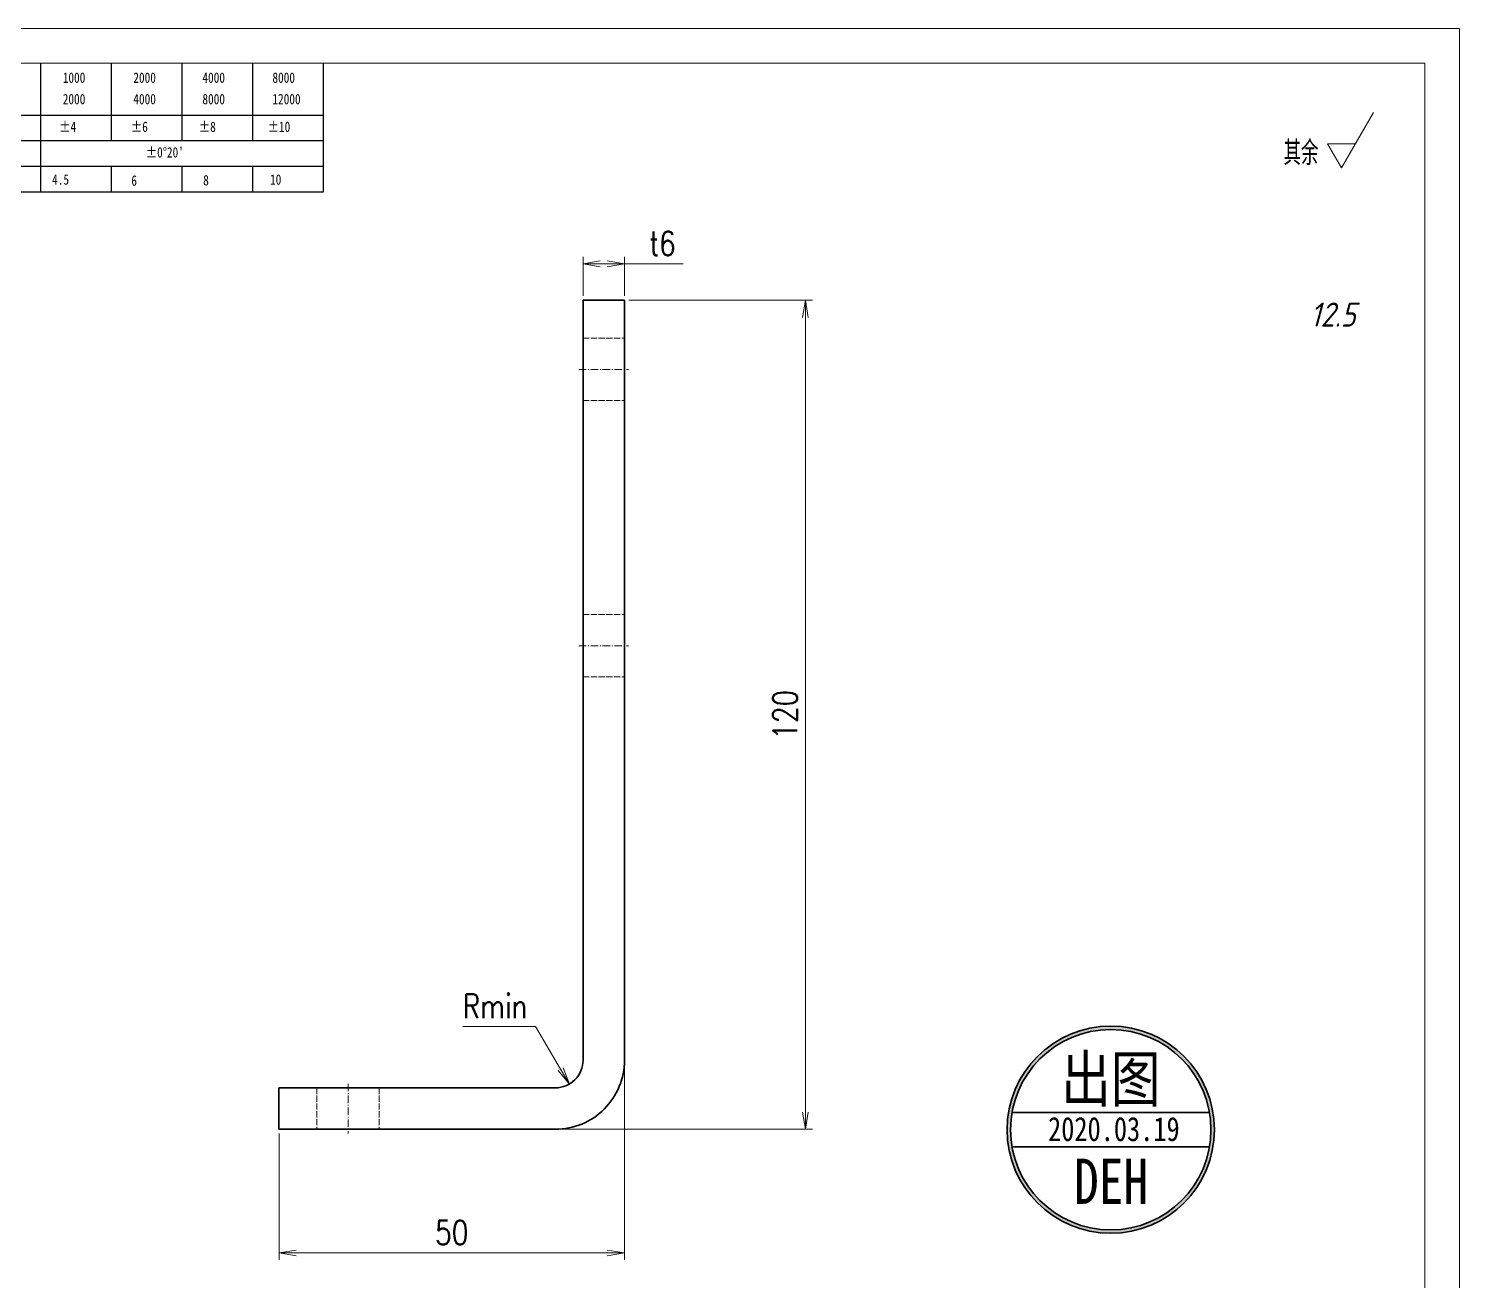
# Model space of a CAD drawing. Header units: millimetres. Extents: x -52562 to 104182, y -50696 to 39826.
# Drawn here: x -50117.8 to -49910.8, y 38990.6 to 39171.8 of the extents above; entities that cross this region are included whole.
import ezdxf
from ezdxf.enums import TextEntityAlignment as Align

# ---------------------------------------------------------------- set-up
doc = ezdxf.new("R2010")
doc.units = ezdxf.units.MM
doc.header["$LTSCALE"] = 0.5
for name, pattern in [('DASHDOT', [18.5, 12, -3, 0.5, -3]), ('DASHED', [15, 12, -3]), ('DOT2', [0.125, 0, -0.125])]:
    doc.linetypes.add(name, pattern=pattern)
for name, color, linetype, lineweight in [('印章专用-出图', 1, 'Continuous', 80), ('图框', 7, 'Continuous', 18), ('标注线', 3, 'Continuous', 18)]:
    doc.layers.add(name, color=color, linetype=linetype, lineweight=lineweight)
doc.layers.add('图\\M+19E79\\M+195B6\\M+18E9A', color=7, linetype='Continuous')
doc.layers.add('打印', color=7, linetype='Continuous', lineweight=15, plot=False)
doc.layers.add('打印-禁用', color=7, linetype='Continuous', lineweight=15, plot=False)
doc.styles.add('DIM', font='romans.shx', dxfattribs={"width": 0.8, "bigfont": 'bigfont.shx'})
doc.styles.add('国标', font='simfang.ttf', dxfattribs={"width": 0.8})
doc.styles.add('机械长仿宋', font='gbenor.shx', dxfattribs={"height": 1, "bigfont": 'gbcbig.shx'})
doc.dimstyles.new('DEH 1-1$0', dxfattribs={"dimtxt": 3.5, "dimasz": 2.5, "dimexe": 1, "dimexo": 0.625, "dimgap": 1.2, "dimtad": 1, "dimzin": 9, "dimdsep": 46, "dimtxsty": 'DIM', "dimblk": 'OPEN', "dimcen": 0, "dimclrd": 8, "dimclre": 8, "dimclrt": 2, "dimazin": 2, "dimtfac": 0.5, "dimtmove": 0, "dimatfit": 3, "dimldrblk": 'OPEN', "dimfxl": 0, "dimtolj": 2, "dimlwd": 18, "dimlwe": 18, "dimarcsym": 0})
doc.dimstyles.new('DEH 1-1$4', dxfattribs={"dimtxt": 3.5, "dimasz": 2.5, "dimexe": 1, "dimexo": 0.625, "dimgap": 1.2, "dimtad": 1, "dimtoh": 1, "dimdsep": 46, "dimtxsty": 'DIM', "dimblk": 'OPEN', "dimcen": 0, "dimclrd": 8, "dimclre": 8, "dimclrt": 2, "dimazin": 2, "dimtfac": 0.5, "dimtofl": 0, "dimtmove": 0, "dimatfit": 3, "dimldrblk": 'OPEN', "dimfxl": 0, "dimtolj": 2, "dimlwd": 18, "dimlwe": 18, "dimarcsym": 0})

# ---------------------------------------------------------------- blocks, each defined once
blk = doc.blocks.new('GZDEH零件A3图框V01版')
at = {"layer": '图\\M+19E79\\M+195B6\\M+18E9A', "color": 9}
for p, q in [((3072.2, -1561.98), (3072.2, -1554.46)), ((3082.42, -1561.98), (3082.42, -1554.46)), ((3092.64, -1561.98), (3092.64, -1554.46)), ((3102.86, -1561.98), (3102.86, -1554.46)), ((3113.09, -1573.08), (3113.09, -1554.46)), ((2996.09, -1561.98), (3113.09, -1561.98)), ((3072.2, -1573.08), (3072.2, -1561.98)), ((3082.42, -1565.68), (3082.42, -1561.98)), ((3092.64, -1565.68), (3092.64, -1561.98)), ((3102.86, -1565.68), (3102.86, -1561.98)), ((2996.09, -1565.68), (3113.09, -1565.68)), ((2996.09, -1569.38), (3113.09, -1569.38)), ((3082.42, -1573.08), (3082.42, -1569.48)), ((3092.64, -1573.08), (3092.64, -1569.38)), ((3102.86, -1573.08), (3102.86, -1569.38)), ((2990.09, -1573.08), (3113.09, -1573.08))]:
    blk.add_line(p, q, dxfattribs=at)
at = {"layer": '图框', "linetype": 'Continuous'}
for p, q in [((3272.49, -1554.46), (2882.49, -1554.46)), ((3272.49, -1832.96), (3272.49, -1554.46))]:
    blk.add_line(p, q, dxfattribs=at)
at = {"layer": '打印-禁用', "linetype": 'Continuous'}
for p, q in [((3277.49, -1549.46), (2857.49, -1549.46)), ((3277.49, -1846.46), (3277.49, -1549.46))]:
    blk.add_line(p, q, dxfattribs=at)
at = {"layer": '图\\M+19E79\\M+195B6\\M+18E9A', "color": 9, "style": '国标', "width": 0.8}
for s, p in [('1000', (3075.36, -1557.31)), ('2000', (3085.57, -1557.31)), ('4000', (3095.57, -1557.31)), ('8000', (3105.7, -1557.31)), ('2000', (3075.36, -1560.41)), ('4000', (3085.57, -1560.41)), ('8000', (3095.57, -1560.41)), ('12000', (3105.7, -1560.41)), ('±4', (3074.85, -1564.42)), ('±6', (3085.22, -1564.42)), ('±8', (3095.06, -1564.42)), ('±10', (3105.02, -1564.42)), ("±0%%D20'", (3087.38, -1568.12)), ('4.5', (3073.82, -1572.05)), ('6', (3085.28, -1572.19)), ('8', (3095.68, -1572.15)), ('10', (3105.36, -1572.06))]:
    blk.add_text(s, height=1.5, dxfattribs=at).set_placement(p)
blk = doc.blocks.new('DEH A3')
at = {"layer": '图框'}
blk.add_blockref('GZDEH零件A3图框V01版', (-2857.49, 1846.46), dxfattribs=at)
blk = doc.blocks.new('FINISHER_TR')
at = {"layer": '标注线'}
for p, q in [((0, 0), (4.62, 8)), ((-2.02, 3.5), (0, 0)), ((2.02, 3.5), (-2.02, 3.5))]:
    blk.add_line(p, q, dxfattribs=at)
at = {"layer": '标注线', "color": 2, "style": '机械长仿宋', "oblique": 15}
blk.add_attdef('0.0', text='', height=3.5, dxfattribs=at).set_placement((2.03, -24.04), align=Align.BOTTOM_RIGHT)
blk = doc.blocks.new('其余12.5')
at = {"layer": '标注线'}
blk.add_blockref('FINISHER_TR', (0, 0), dxfattribs=at).add_auto_attribs({'0.0': '12.5'})
at = {"layer": '标注线', "color": 7, "linetype": 'DOT2', "style": '机械长仿宋'}
blk.add_text('其余', height=3.5, dxfattribs=at).set_placement((-8.38, 0.4))
blk = doc.blocks.new('_Open')
at = {"color": 0, "linetype": 'ByBlock', "lineweight": -2}
for p, q in [((-1, 0.167), (0, 0)), ((-1, -0.167), (0, 0)), ((0, 0), (-1, 0))]:
    blk.add_line(p, q, dxfattribs=at)
blk = doc.blocks.new('*D21')
at = {"layer": 'Defpoints', "color": 0, "transparency": 16777216}
for p in [(-50031.6, 39024.29), (-50081.6, 39012.5), (-50031.6, 38994.6)]:
    blk.add_point(p, dxfattribs=at)
at = {"layer": '标注线', "color": 8, "lineweight": 18, "transparency": 16777216}
for p, q in [((-50031.6, 39023.66), (-50031.6, 38993.6)), ((-50081.6, 39011.87), (-50081.6, 38993.6)), ((-50079.1, 38994.6), (-50034.1, 38994.6))]:
    blk.add_line(p, q, dxfattribs=at)
at = {"layer": '标注线', "color": 8, "lineweight": 18, "transparency": 16777216, "xscale": 2.5, "yscale": 2.5, "zscale": 2.5, "rotation": 180}
blk.add_blockref('_Open', (-50081.6, 38994.6), dxfattribs=at)
at = {"layer": '标注线', "color": 8, "lineweight": 18, "transparency": 16777216, "xscale": 2.5, "yscale": 2.5, "zscale": 2.5}
blk.add_blockref('_Open', (-50031.6, 38994.6), dxfattribs=at)
at = {"layer": '标注线', "color": 2, "transparency": 16777216, "insert": (-50056.6, 38997.55), "char_height": 3.5, "attachment_point": 5, "style": 'DIM'}
blk.add_mtext('\\A2;50', dxfattribs=at)
blk = doc.blocks.new('*D22')
at = {"layer": 'Defpoints', "color": 0, "transparency": 16777216}
for p in [(-50031.6, 39132.5), (-50005.41, 39132.5), (-50041.6, 39012.5)]:
    blk.add_point(p, dxfattribs=at)
at = {"layer": '标注线', "color": 8, "lineweight": 18, "transparency": 16777216}
for p, q in [((-50030.98, 39132.5), (-50004.41, 39132.5)), ((-50005.41, 39015), (-50005.41, 39130)), ((-50040.98, 39012.5), (-50004.41, 39012.5))]:
    blk.add_line(p, q, dxfattribs=at)
at = {"layer": '标注线', "color": 8, "lineweight": 18, "transparency": 16777216, "xscale": 2.5, "yscale": 2.5, "zscale": 2.5}
for p, rotation in [((-50005.41, 39132.5), 90), ((-50005.41, 39012.5), 270)]:
    blk.add_blockref('_Open', p, dxfattribs=dict(at, rotation=rotation))
at = {"layer": '标注线', "color": 2, "transparency": 16777216, "insert": (-50008.36, 39072.5), "char_height": 3.5, "attachment_point": 5, "rotation": 90, "style": 'DIM'}
blk.add_mtext('\\A2;120', dxfattribs=at)
blk = doc.blocks.new('*D23')
at = {"layer": 'Defpoints', "color": 0, "transparency": 16777216}
for p in [(-50031.6, 39137.77), (-50037.6, 39132.5), (-50031.6, 39132.5)]:
    blk.add_point(p, dxfattribs=at)
at = {"layer": '标注线', "color": 8, "lineweight": 18, "transparency": 16777216}
for p, q in [((-50037.6, 39133.12), (-50037.6, 39138.77)), ((-50035.1, 39137.77), (-50034.1, 39137.77)), ((-50031.6, 39133.12), (-50031.6, 39138.77)), ((-50031.6, 39137.77), (-50023.1, 39137.77))]:
    blk.add_line(p, q, dxfattribs=at)
at = {"layer": '标注线', "color": 8, "lineweight": 18, "transparency": 16777216, "xscale": 2.5, "yscale": 2.5, "zscale": 2.5, "rotation": 180}
blk.add_blockref('_Open', (-50037.6, 39137.77), dxfattribs=at)
at = {"layer": '标注线', "color": 8, "lineweight": 18, "transparency": 16777216, "xscale": 2.5, "yscale": 2.5, "zscale": 2.5}
blk.add_blockref('_Open', (-50031.6, 39137.77), dxfattribs=at)
at = {"layer": '标注线', "color": 2, "transparency": 16777216, "insert": (-50026.1, 39140.72), "char_height": 3.5, "attachment_point": 5, "style": 'DIM'}
blk.add_mtext('\\A2;{\\Fromans,bigfont|c134;t}6', dxfattribs=at)
blk = doc.blocks.new('*D24')
at = {"layer": 'Defpoints', "color": 0, "transparency": 16777216}
for p in [(-50041.6, 39022.5), (-50039.58, 39019.05)]:
    blk.add_point(p, dxfattribs=at)
at = {"layer": '标注线', "color": 8, "lineweight": 18, "transparency": 16777216}
for p, q in [((-50055, 39027.36), (-50044.46, 39027.36)), ((-50044.46, 39027.36), (-50040.84, 39021.2))]:
    blk.add_line(p, q, dxfattribs=at)
at = {"layer": '标注线', "color": 8, "lineweight": 18, "transparency": 16777216, "xscale": 2.5, "yscale": 2.5, "zscale": 2.5, "rotation": 300.4628564784544}
blk.add_blockref('_Open', (-50039.58, 39019.05), dxfattribs=at)
at = {"layer": '标注线', "color": 2, "transparency": 16777216, "insert": (-50050.33, 39030.31), "char_height": 3.5, "attachment_point": 5, "style": 'DIM'}
blk.add_mtext('\\A2;{\\Fromans,bigfont|c134;Rmin}', dxfattribs=at)
blk = doc.blocks.new('出图章')
at = {"layer": '印章专用-出图'}
h = blk.add_hatch(color=256, dxfattribs=at)
h.paths.add_polyline_path([(15, 0, 1), (-15, 0, 1)])
h.paths.add_polyline_path([(14.5, 0, 1), (-14.5, 0, 1)], flags=16)
h.paths.add_polyline_path([(-7.31, -12.35), (7.41, -12.35), (7.41, -2.73), (-7.31, -2.73)], flags=8)
at = {"layer": '印章专用-出图', "lineweight": 35}
for p, q in [((-14.28, 2.5), (14.28, 2.5)), ((-14.28, -2.5), (14.28, -2.5))]:
    blk.add_line(p, q, dxfattribs=at)
for radius in [15, 14.5]:
    blk.add_circle((0, 0), radius, dxfattribs=at)
at = {"layer": '印章专用-出图', "color": 4, "style": '国标', "width": 0.8}
blk.add_text('DEH', height=6.562, dxfattribs=at).set_placement((0.05, -10.74), align=Align.CENTER)
at = {"layer": '印章专用-出图', "color": 3, "style": '国标', "width": 0.8}
blk.add_attdef('出图', text='', height=6.6, dxfattribs=at).set_placement((0, 7.35), align=Align.MIDDLE_CENTER)
at = {"layer": '印章专用-出图', "color": 2, "style": '国标', "width": 0.8}
blk.add_attdef('XXXX.XX.XX', text='', height=3.5, dxfattribs=at).set_placement((0.45, 0.1), align=Align.MIDDLE_CENTER)
blk = doc.blocks.new('YZ-CT')
at = {"layer": '印章专用-出图'}
blk.add_blockref('出图章', (0.63, 0), dxfattribs=at).add_auto_attribs({'出图': '出图', 'XXXX.XX.XX': '2020.03.19'})

msp = doc.modelspace()

# ---------------------------------------------------------------- linework, layer by layer
at = {"color": 7, "lineweight": 35, "ltscale": 0.15}
for p, q in [((-50037.603, 39132.497), (-50031.603, 39132.497)), ((-50081.603, 39012.497), (-50081.603, 39018.497))]:
    msp.add_line(p, q, dxfattribs=at)
at = {"color": 7, "lineweight": 35}
for p, q in [((-50037.603, 39022.497), (-50037.603, 39132.497)), ((-50031.603, 39132.497), (-50031.603, 39022.497)), ((-50081.603, 39018.497), (-50041.603, 39018.497)), ((-50041.603, 39012.497), (-50081.603, 39012.497))]:
    msp.add_line(p, q, dxfattribs=at)
at = {"color": 1, "linetype": 'DASHED', "lineweight": 13, "ltscale": 0.15}
for p, q in [((-50037.603, 39126.997), (-50031.603, 39126.997)), ((-50037.603, 39126.997), (-50031.603, 39126.997)), ((-50037.603, 39117.997), (-50031.603, 39117.997)), ((-50037.603, 39117.997), (-50031.603, 39117.997)), ((-50037.603, 39086.997), (-50031.603, 39086.997)), ((-50037.603, 39086.997), (-50031.603, 39086.997)), ((-50037.603, 39077.997), (-50031.603, 39077.997)), ((-50037.603, 39077.997), (-50031.603, 39077.997)), ((-50076.103, 39018.497), (-50076.103, 39012.497)), ((-50076.103, 39018.497), (-50076.103, 39012.497)), ((-50067.103, 39018.497), (-50067.103, 39012.497)), ((-50067.103, 39018.497), (-50067.103, 39012.497))]:
    msp.add_line(p, q, dxfattribs=at)
at = {"color": 2, "linetype": 'DASHDOT', "lineweight": 13, "ltscale": 0.179999}
for p, q in [((-50038.203, 39122.497), (-50031.003, 39122.497)), ((-50038.203, 39082.497), (-50031.003, 39082.497))]:
    msp.add_line(p, q, dxfattribs=at)
at = {"color": 2, "linetype": 'DASHDOT', "lineweight": 13, "ltscale": 0.180016}
msp.add_line((-50071.603, 39019.097), (-50071.603, 39011.897), dxfattribs=at)
at = {"color": 7, "lineweight": 35}
for radius in [4, 10]:
    msp.add_arc((-50041.603, 39022.497), radius, 270, 0.00001, dxfattribs=at)
at = {"layer": '打印'}
msp.add_lwpolyline([(-50330.766, 39171.821), (-49910.766, 39171.821), (-49910.766, 38874.821), (-50330.766, 38874.821)], close=True, dxfattribs=at)

# ---------------------------------------------------------------- block references
at = {"layer": '印章专用-出图'}
msp.add_blockref('YZ-CT', (-49961.852, 39012.439), dxfattribs=at)
at = {"layer": '图框'}
msp.add_blockref('DEH A3', (-50330.766, 38874.821), dxfattribs=at)
at = {"layer": '标注线'}
msp.add_blockref('其余12.5', (-49927.822, 39151.663), dxfattribs=at)

# ---------------------------------------------------------------- dimensions: what is measured, and where the dimension line sits
dim = msp.add_linear_dim(base=(-50031.603, 39137.772), p1=(-50037.603, 39132.497), p2=(-50031.603, 39132.497), text='{\\Fromans,bigfont|c134;t}<>', dimstyle='DEH 1-1$0', dxfattribs=at)
dim.commit()
dim.dimension.update_dxf_attribs({"geometry": '*D23', "text_midpoint": (-50026.103, 39140.722)})
dim = msp.add_linear_dim(base=(-50005.413, 39132.497), p1=(-50041.603, 39012.497), p2=(-50031.603, 39132.497), angle=90, dimstyle='DEH 1-1$0', dxfattribs=at)
dim.commit()
dim.dimension.update_dxf_attribs({"geometry": '*D22', "text_midpoint": (-50008.363, 39072.497)})
dim = msp.add_radius_dim(center=(-50041.603, 39022.497), mpoint=(-50039.575, 39019.049), text='{\\Fromans,bigfont|c134;Rmin}', dimstyle='DEH 1-1$4', override={"dimtmove": 1}, dxfattribs=at)
dim.commit()
dim.dimension.update_dxf_attribs({"geometry": '*D24', "text_midpoint": (-50044.464, 39027.361), "dimtype": 164})
dim = msp.add_linear_dim(base=(-50031.603, 38994.596), p1=(-50081.603, 39012.497), p2=(-50031.603, 39024.285), dimstyle='DEH 1-1$0', dxfattribs=at)
dim.commit()
dim.dimension.update_dxf_attribs({"geometry": '*D21', "text_midpoint": (-50056.603, 38997.546)})

doc.saveas('drawing.dxf')
